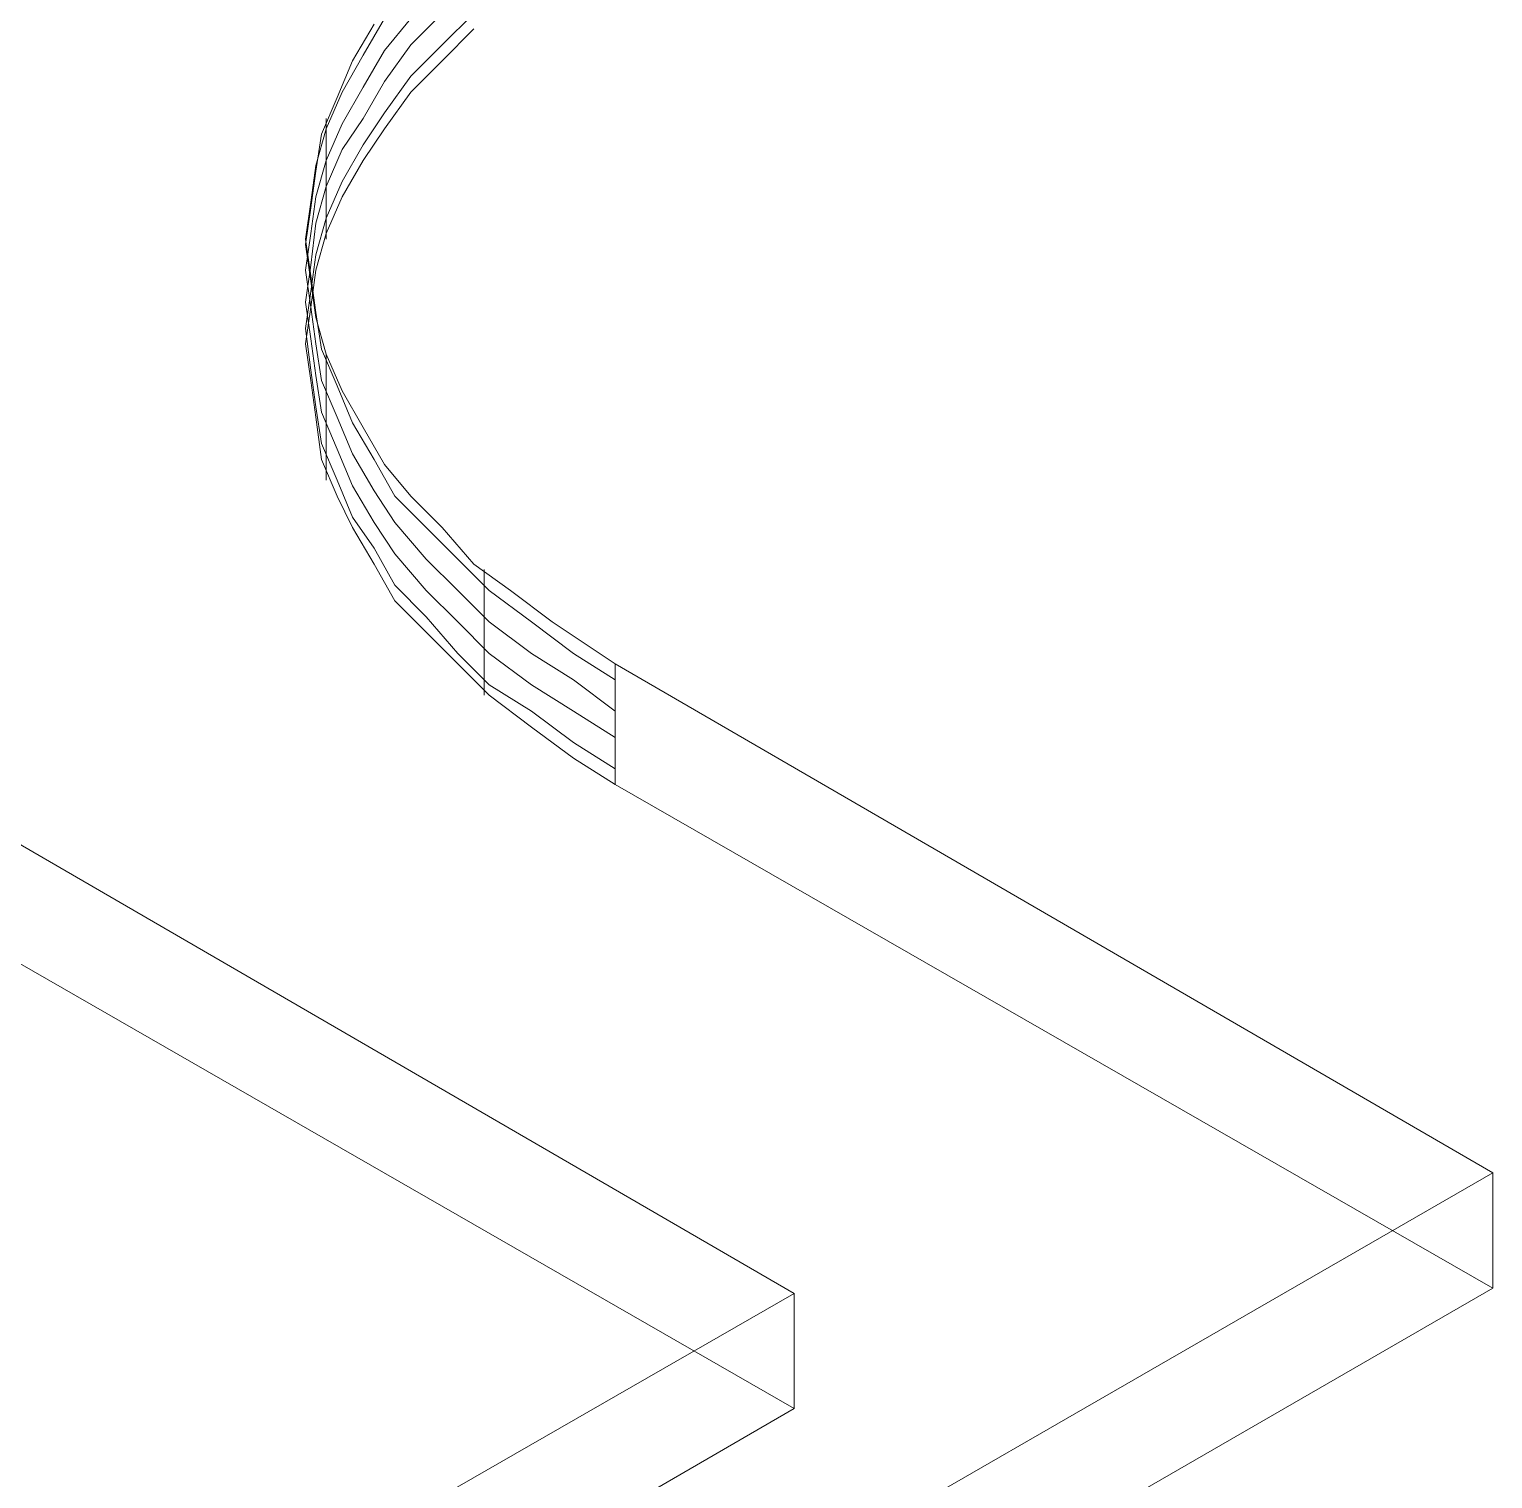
# Model space of a CAD drawing. Header units: millimetres. Extents: x 251 to 1800, y 172 to 1116.
# Drawn here: x 1726 to 1799.6, y 378.7 to 451.5 of the extents above; entities that cross this region are included whole.
import ezdxf

# ---------------------------------------------------------------- set-up
doc = ezdxf.new("R2010")
doc.units = ezdxf.units.MM

msp = doc.modelspace()

# ---------------------------------------------------------------- linework, layer by layer
at = {"color": 8, "lineweight": 0, "true_color": 0x808080}
for points in [[(1755.47214, 415.913641), (1753.378192, 417.236134), (1751.256693, 418.558627), (1749.135193, 420.129088), (1747.564732, 421.727101), (1745.966719, 423.297562), (1744.396259, 425.143542), (1743.349285, 426.714003), (1742.274759, 428.559983), (1741.503304, 430.405963), (1740.704298, 432.251944), (1740.428779, 434.097924), (1740.180811, 435.943904), (1739.905292, 437.789884), (1740.180811, 439.635865), (1740.428779, 441.757364), (1740.952266, 443.603345), (1741.751272, 445.449325), (1742.798246, 447.019786), (1743.872772, 448.865766), (1745.195265, 450.711746), (1746.765726, 452.282207)], [(1755.47214, 414.34318), (1753.378192, 415.665673), (1751.256693, 417.236134), (1749.135193, 418.558627), (1747.564732, 420.129088), (1745.966719, 421.975068), (1744.396259, 423.573081), (1743.349285, 425.419061), (1742.274759, 426.989522), (1741.503304, 428.835502), (1740.704298, 430.681483), (1740.428779, 432.527463), (1740.180811, 434.373443), (1739.905292, 436.467391), (1740.180811, 438.313371), (1740.428779, 440.159352), (1740.952266, 442.005332), (1741.751272, 443.851312), (1742.798246, 445.697293), (1743.872772, 447.295305), (1745.195265, 449.141286), (1746.765726, 450.711746), (1748.363739, 452.282207)], [(1755.47214, 418.806595), (1753.378192, 420.129088), (1751.256693, 421.727101), (1749.135193, 423.297562), (1747.564732, 424.868022), (1745.966719, 426.466035), (1744.396259, 428.036496), (1743.349285, 429.882476), (1742.274759, 431.728457), (1741.503304, 433.574437), (1740.704298, 435.420417), (1740.428779, 437.266397), (1740.180811, 439.112378), (1739.905292, 440.958358), (1740.180811, 442.804338), (1740.428779, 444.650319), (1740.952266, 446.496299), (1741.751272, 448.342279), (1742.798246, 450.188259), (1743.872772, 452.03424)], [(1755.47214, 417.236134), (1753.378192, 418.806595), (1751.256693, 420.129088), (1749.135193, 421.727101), (1747.564732, 423.297562), (1745.966719, 424.868022), (1744.396259, 426.714003), (1743.349285, 428.312016), (1742.274759, 430.157996), (1741.503304, 432.003976), (1740.704298, 433.849956), (1740.428779, 435.695937), (1740.180811, 437.541917), (1739.905292, 439.387897), (1740.180811, 441.233877), (1740.428779, 443.079858), (1740.952266, 444.898286), (1741.751272, 446.744266), (1742.798246, 448.590247), (1743.872772, 450.436227), (1745.195265, 452.03424)], [(1743.349285, 451.75872), (1742.274759, 449.91274), (1741.503304, 448.06676), (1740.704298, 446.220779), (1740.428779, 444.374799), (1740.180811, 442.528819), (1739.905292, 440.682839), (1740.180811, 438.836858), (1740.428779, 437.01843), (1740.952266, 435.17245), (1741.751272, 433.326469), (1742.798246, 431.480489), (1743.872772, 429.634509), (1745.195265, 428.036496), (1746.765726, 426.466035), (1748.363739, 424.620055), (1750.209719, 423.297562), (1752.303667, 421.727101), (1755.47214, 419.605601)], [(1743.349285, 451.75872), (1742.274759, 449.91274), (1741.503304, 448.06676), (1740.704298, 446.220779), (1740.428779, 444.374799), (1740.180811, 442.528819), (1739.905292, 440.682839), (1740.180811, 438.836858), (1740.428779, 437.01843), (1740.952266, 435.17245), (1741.751272, 433.326469), (1742.798246, 431.480489), (1743.872772, 429.634509), (1745.195265, 428.036496), (1746.765726, 426.466035), (1748.363739, 424.620055), (1750.209719, 423.297562), (1752.303667, 421.727101), (1755.47214, 419.605601)], [(1755.47214, 413.544173), (1753.378192, 414.866667), (1751.256693, 416.437127), (1749.135193, 418.03514), (1747.564732, 419.605601), (1745.966719, 421.203614), (1744.396259, 422.774075), (1743.349285, 424.620055), (1742.274759, 426.466035), (1741.503304, 428.036496), (1740.704298, 429.882476), (1740.428779, 432.003976), (1740.180811, 433.849956), (1739.905292, 435.695937), (1740.180811, 437.541917), (1740.428779, 439.387897), (1740.952266, 441.233877), (1741.751272, 443.079858), (1742.798246, 444.898286), (1743.872772, 446.496299), (1745.195265, 448.342279), (1746.765726, 449.91274), (1748.363739, 451.510753)], [(1755.47214, 413.544173), (1753.378192, 414.866667), (1751.256693, 416.437127), (1749.135193, 418.03514), (1747.564732, 419.605601), (1745.966719, 421.203614), (1744.396259, 422.774075), (1743.349285, 424.620055), (1742.274759, 426.466035), (1741.503304, 428.036496), (1740.704298, 429.882476), (1740.428779, 432.003976), (1740.180811, 433.849956), (1739.905292, 435.695937), (1740.180811, 437.541917), (1740.428779, 439.387897), (1740.952266, 441.233877), (1741.751272, 443.079858), (1742.798246, 444.898286), (1743.872772, 446.496299), (1745.195265, 448.342279), (1746.765726, 449.91274), (1748.363739, 451.510753)], [(1740.952266, 447.019786), (1740.952266, 441.233877), (1740.952266, 440.958358)], [(1740.952266, 435.17245), (1740.952266, 429.111022), (1740.952266, 428.835502)], [(1748.887226, 424.344536), (1748.887226, 418.283108), (1748.887226, 418.03514)], [(1799.555251, 394.037397), (1755.47214, 419.605601)], [(1799.555251, 394.037397), (1755.47214, 419.605601)], [(1755.47214, 413.544173), (1755.47214, 419.605601)], [(1755.47214, 413.544173), (1755.47214, 419.605601)], [(1764.454074, 387.975969), (1712.188036, 418.283108)], [(1755.47214, 413.544173), (1799.555251, 388.251488)], [(1755.47214, 413.544173), (1799.555251, 388.251488)], [(1764.454074, 382.190061), (1712.188036, 412.22168)], [(1764.454074, 387.975969), (1764.454074, 382.190061), (1712.188036, 412.22168)], [(1799.555251, 394.037397), (1434.739955, 183.733405)], [(1799.555251, 394.037397), (1434.739955, 183.733405)], [(1799.555251, 394.037397), (1799.555251, 388.251488)], [(1799.555251, 394.037397), (1799.555251, 388.251488)], [(1434.739955, 177.671977), (1799.555251, 388.251488)], [(1434.739955, 177.671977), (1799.555251, 388.251488)], [(1712.188036, 357.944349), (1764.454074, 387.975969)], [(1764.454074, 387.975969), (1764.454074, 382.190061)], [(1712.188036, 351.882922), (1764.454074, 382.190061)], [(1712.188036, 357.944349), (1712.188036, 351.882922), (1764.454074, 382.190061)]]:
    msp.add_lwpolyline(points, dxfattribs=at)
msp.add_lwpolyline([(1712.188036, 418.283108), (1659.646477, 387.975969), (1712.188036, 357.944349), (1764.454074, 387.975969)], close=True, dxfattribs=at)

doc.saveas('drawing.dxf')
